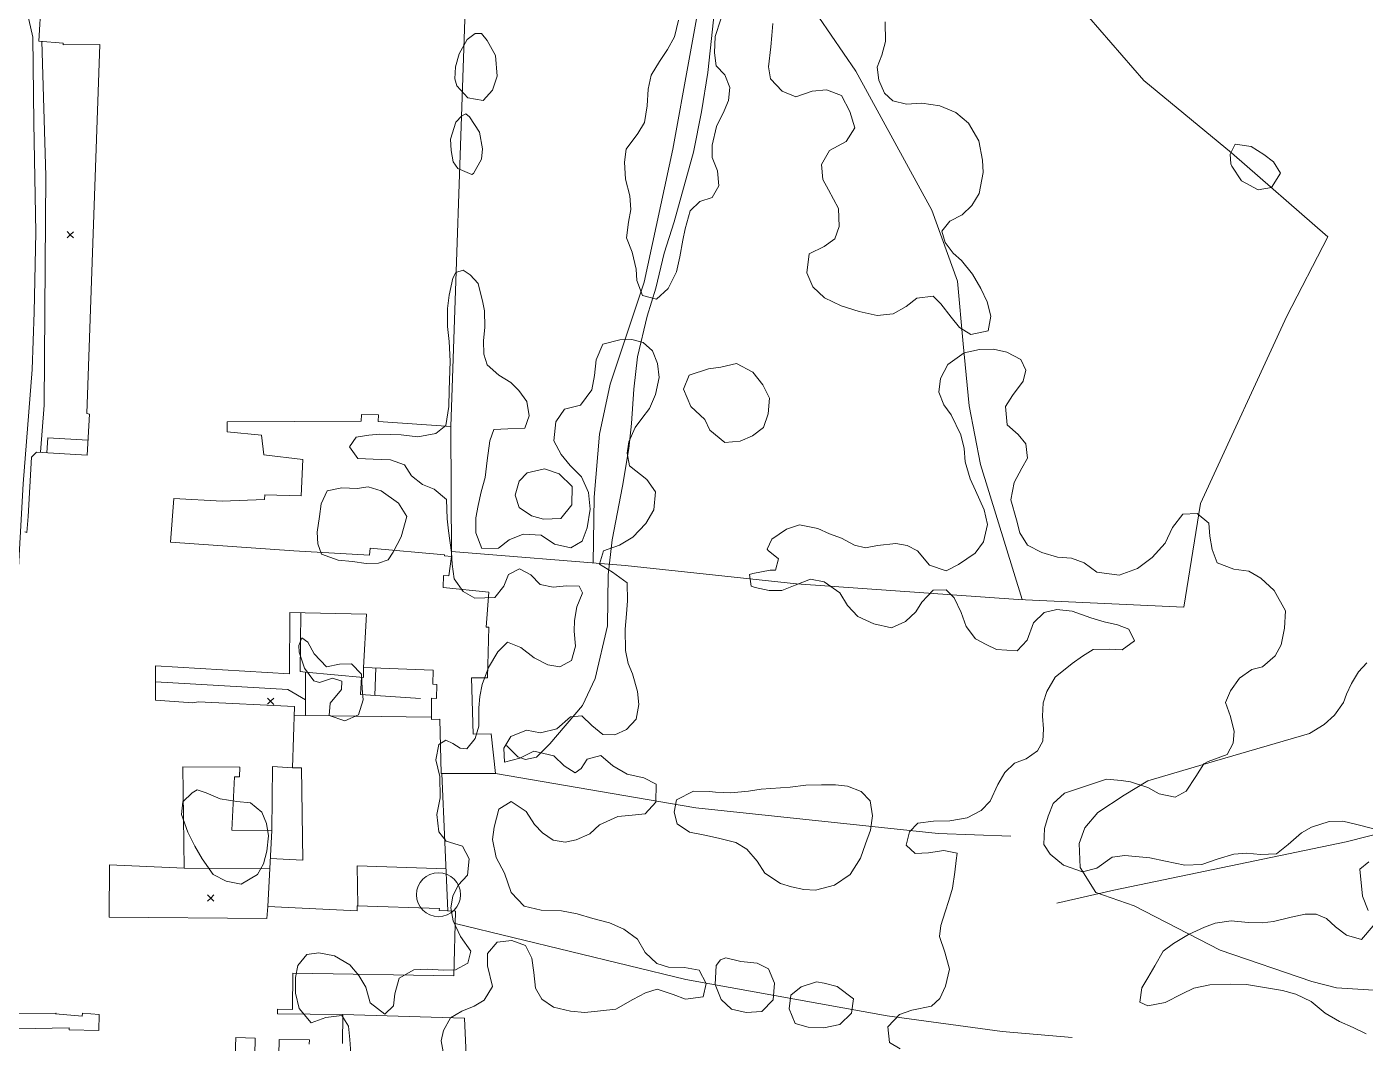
# Model space of a CAD drawing. Header units: metres. Extents: x 4652992 to 4879070, y 2074171 to 2309877.
# Drawn here: x 4654230.8 to 4654352.4, y 2309060.4 to 2309152.8 of the extents above; entities that cross this region are included whole.
import ezdxf

# ---------------------------------------------------------------- set-up
doc = ezdxf.new("R2010")
doc.units = ezdxf.units.M
doc.header["$MEASUREMENT"] = 0
doc.linetypes.add('DGN Style 3', pattern=[92.779933, 66.271381, -26.508552])
for name, color, linetype, lineweight in [('Level 14', 6, 'Continuous', 0), ('Level 18', 5, 'Continuous', 0), ('Level 20', 30, 'DGN Style 3', 0), ('Level 30', 5, 'Continuous', 0), ('Level 35', 4, 'Continuous', 0), ('Level 37', 3, 'Continuous', 0), ('Level 40', 1, 'Continuous', 0), ('Level 62', 4, 'Continuous', 0), ('Level 63', 3, 'Continuous', 0)]:
    doc.layers.add(name, color=color, linetype=linetype, lineweight=lineweight)

# ---------------------------------------------------------------- blocks, each defined once
blk = doc.blocks.new('TANQUE_1')
at = {"layer": 'Level 14'}
blk.add_circle((-6e-06, 2.5e-05, 8e-06), 2, dxfattribs=at)
blk = doc.blocks.new('COTA_7')
at = {"layer": 'Level 63', "ltscale": 0.2}
for p, q in [((-1.408452, 1.419462, 0.000245), (5e-06, -6e-05, 0.000245)), ((1.419527, 1.408397, 0.000245), (5e-06, -6e-05, 0.000245)), ((5e-06, -6e-05, 0.000245), (-1.419517, -1.408517, 0.000245)), ((5e-06, -6e-05, 0.000245), (1.408462, -1.419582, 0.000245))]:
    blk.add_line(p, q, dxfattribs=at)
blk = doc.blocks.new('COTA_9')
at = {"layer": 'Level 63', "ltscale": 0.2}
for p, q in [((-0.00013, 0.00011, 0.000195), (-1.419652, -1.408347, 0.000195)), ((-1.408587, 1.419632, 0.000195), (-0.00013, 0.00011, 0.000195)), ((1.419392, 1.408567, 0.000195), (-0.00013, 0.00011, 0.000195)), ((-0.00013, 0.00011, 0.000195), (1.408327, -1.419412, 0.000195))]:
    blk.add_line(p, q, dxfattribs=at)
blk = doc.blocks.new('COTA_8')
at = {"layer": 'Level 63', "ltscale": 0.2}
for p, q in [((-4.5e-05, 0.000125, -0.000135), (-1.419567, -1.408332, -0.000135)), ((-1.408502, 1.419647, -0.000135), (-4.5e-05, 0.000125, -0.000135)), ((1.419477, 1.408582, -0.000135), (-4.5e-05, 0.000125, -0.000135)), ((-4.5e-05, 0.000125, -0.000135), (1.408412, -1.419397, -0.000135))]:
    blk.add_line(p, q, dxfattribs=at)

msp = doc.modelspace()

# ---------------------------------------------------------------- linework, layer by layer
at = {"layer": 'Level 18', "color": 30}
msp.add_polyline3d([(4654226.168449, 2308994.774468, 1317.95487), (4654226.507118, 2309010.421618, 1316.60487), (4654227.428358, 2309044.720447, 1314.59237), (4654228.071314, 2309064.153658, 1314.11737), (4654228.693884, 2309079.084184, 1313.71112), (4654229.643919, 2309097.169653, 1313.34862), (4654230.446915, 2309111.276022, 1313.16737), (4654231.256583, 2309121.668757, 1312.84862), (4654231.432309, 2309126.884398, 1312.72987), (4654231.57145, 2309134.103858, 1312.66737), (4654231.39028, 2309144.067126, 1312.49237), (4654231.304068, 2309151.847735, 1312.31112), (4654230.786243, 2309154.120024, 1312.294298)], dxfattribs=at)
at = {"layer": 'Level 20', "linetype": 'Continuous'}
for points in [[(4654274.367564, 2309087.484934, 1308.988983), (4654275.380814, 2309086.448665, 1308.938983), (4654276.082326, 2309086.215172, 1308.713983), (4654277.094158, 2309086.442981, 1308.401483), (4654278.302242, 2309087.62869, 1307.957733), (4654281.257059, 2309091.120801, 1306.795233), (4654282.423781, 2309093.579138, 1306.263983), (4654283.543058, 2309098.362693, 1305.207733), (4654283.605625, 2309102.989936, 1304.920233), (4654283.970204, 2309106.18267, 1304.570233), (4654284.897559, 2309111.044041, 1304.320233), (4654285.481498, 2309114.469353, 1304.357733), (4654285.732944, 2309116.763779, 1304.557733), (4654285.940133, 2309119.878398, 1304.632733), (4654286.278728, 2309122.825096, 1304.707733), (4654287.141465, 2309126.498212, 1304.920233), (4654287.924523, 2309129.04221, 1304.932733), (4654288.681717, 2309132.234728, 1304.770233), (4654289.615499, 2309135.081914, 1304.595233), (4654291.370974, 2309141.415318, 1304.445233), (4654292.088046, 2309145.063719, 1304.295233), (4654292.653591, 2309148.660704, 1304.170233), (4654293.384476, 2309155.437182, 1303.745233)], [(4654352.568038, 2309094.99503, 1293.34737), (4654351.790904, 2309094.193337, 1293.35987), (4654351.156058, 2309093.133257, 1293.34737), (4654350.708742, 2309092.146875, 1293.33487), (4654350.430732, 2309091.408999, 1293.33487), (4654349.629547, 2309090.24219, 1293.34737), (4654348.670923, 2309089.393986, 1293.48487), (4654347.346245, 2309088.567348, 1293.55987), (4654338.716508, 2309086.060872, 1293.50987), (4654332.645751, 2309084.287128, 1293.39737), (4654330.501454, 2309082.981224, 1293.50987), (4654328.100125, 2309081.417151, 1293.48487), (4654326.932993, 2309080.01554, 1293.69737), (4654326.41628, 2309078.588321, 1293.78487), (4654326.504262, 2309076.417348, 1293.78487), (4654327.930969, 2309074.129753, 1293.78487), (4654331.417951, 2309072.930352, 1294.23487), (4654339.220659, 2309068.881653, 1295.18487), (4654347.546719, 2309066.052663, 1295.22237), (4654349.800093, 2309065.457152, 1295.14737), (4654353.667433, 2309065.223487, 1295.07237)]]:
    msp.add_polyline3d(points, dxfattribs=at)
at = {"layer": 'Level 30', "color": 1}
for points in [[(4654230.585148, 2309106.900696, 1318.580818), (4654230.779438, 2309106.845443, 1315.712068), (4654230.892417, 2309108.308032, 1315.821443), (4654231.195347, 2309113.70372, 1315.783943), (4654231.653941, 2309114.157292, 1315.783943), (4654236.239667, 2309113.864761, 1317.896443), (4654236.463022, 2309117.613676, 1319.715193), (4654236.209671, 2309117.654189, 1319.715193), (4654237.401865, 2309151.190923, 1320.077693), (4654234.079089, 2309151.16626, 1315.577693), (4654234.072424, 2309151.326819, 1315.577693), (4654231.871761, 2309151.501343, 1315.283943), (4654232.062966, 2309155.058015, 1316.465193)], [(4654270.598477, 2309154.357664, 1319.777693), (4654269.312896, 2309116.478912, 1319.865193), (4654262.698142, 2309116.922246, 1322.215193), (4654262.722006, 2309117.533391, 1322.215193), (4654261.176755, 2309117.563214, 1322.265193), (4654261.139775, 2309116.95488, 1322.265193), (4654248.980922, 2309116.906065, 1317.977693), (4654248.973264, 2309115.985829, 1317.796443), (4654252.082683, 2309115.691136, 1317.296443), (4654252.314419, 2309113.907809, 1315.377693), (4654255.847383, 2309113.467334, 1315.077693), (4654255.693604, 2309110.170519, 1315.008943), (4654252.40359, 2309110.269995, 1315.296443), (4654252.364516, 2309109.838068, 1315.296443), (4654248.512162, 2309109.700283, 1315.215193), (4654244.13142, 2309109.923375, 1314.871443), (4654243.837067, 2309105.98247, 1318.833943), (4654255.032181, 2309105.179992, 1317.815193), (4654255.032181, 2309105.179992, 1314.277693), (4654261.899899, 2309104.781807, 1315.240193), (4654261.982005, 2309105.410906, 1315.240193), (4654268.725931, 2309104.826035, 1315.140193), (4654268.720382, 2309104.737504, 1315.140193), (4654269.368219, 2309104.660856, 1315.140193), (4654269.130145, 2309102.910559, 1315.140193), (4654268.649943, 2309102.9306, 1315.140193), (4654268.609862, 2309101.863329, 1313.271443), (4654272.762961, 2309101.437199, 1312.805818), (4654272.527647, 2309098.241862, 1315.162068), (4654272.761061, 2309098.233261, 1315.158943), (4654272.627475, 2309093.646998, 1315.058943), (4654271.193914, 2309093.643488, 1312.793318), (4654271.347638, 2309088.523994, 1312.505818), (4654272.978819, 2309088.561762, 1312.399568), (4654273.366881, 2309084.954006, 1312.399568), (4654268.426669, 2309084.933922, 1314.749568), (4654268.294141, 2309089.884799, 1314.449568), (4654267.539762, 2309089.853227, 1313.524568), (4654267.560637, 2309091.779155, 1313.318318), (4654268.011379, 2309091.751621, 1313.318318), (4654268.016892, 2309093.042992, 1313.162068), (4654267.657853, 2309093.050737, 1313.168318), (4654267.684689, 2309094.344622, 1314.583943), (4654267.671433, 2309094.34746, 1314.583943), (4654261.368422, 2309094.590632, 1314.658943), (4654261.647816, 2309099.412607, 1313.302693), (4654254.672545, 2309099.564615, 1316.596443), (4654254.64612, 2309093.997005, 1316.727693), (4654242.467489, 2309094.723748, 1318.658943), (4654242.449643, 2309091.602113, 1316.358943), (4654245.8547, 2309091.370922, 1316.327693), (4654246.348836, 2309091.472565, 1316.321443), (4654255.080963, 2309091.041205, 1316.502693), (4654254.916183, 2309085.475559, 1316.777693), (4654253.105548, 2309085.572812, 1316.690193), (4654253.027022, 2309079.767427, 1316.590193), (4654249.384274, 2309079.80058, 1316.215193), (4654249.653307, 2309084.638603, 1316.221443), (4654250.095773, 2309084.640237, 1316.293318), (4654250.129303, 2309085.520601, 1316.852693), (4654244.9431, 2309085.557269, 1316.296443), (4654245.059168, 2309076.354915, 1316.383943), (4654238.269203, 2309076.638489, 1319.071443), (4654238.251733, 2309071.881478, 1316.358943), (4654252.58165, 2309071.779722, 1316.424568), (4654252.656833, 2309072.849513, 1316.362068), (4654260.78648, 2309072.457589, 1316.255818), (4654260.78895, 2309072.910692, 1316.255818), (4654268.261964, 2309072.67298, 1316.199568), (4654268.253871, 2309072.509754, 1316.193318), (4654269.716923, 2309072.444217, 1316.193318), (4654269.589617, 2309066.560495, 1316.955818), (4654254.938869, 2309066.807798, 1316.662068), (4654254.919236, 2309063.499113, 1316.599568), (4654253.558832, 2309063.528945, 1316.599568), (4654253.548918, 2309063.104928, 1316.599568), (4654259.483787, 2309063.031294, 1316.730818), (4654259.459826, 2309060.39711, 1316.849568)], [(4654228.438781, 2309061.717055, 1317.105818), (4654234.622274, 2309061.826269, 1318.115193), (4654234.626035, 2309061.654207, 1318.115193), (4654237.311522, 2309061.593815, 1316.708943), (4654237.336605, 2309063.033569, 1318.874568), (4654235.837876, 2309063.162381, 1320.837068), (4654235.795479, 2309062.905267, 1320.837068), (4654233.374613, 2309063.095264, 1320.821443), (4654233.417903, 2309063.16791, 1320.162068), (4654228.509088, 2309063.131088, 1318.665193)], [(4654251.498814, 2309059.350826, 1316.505818), (4654251.533251, 2309060.896804, 1316.580818), (4654249.765653, 2309060.958756, 1317.293318), (4654249.695044, 2309059.310545, 1317.293318)], [(4654256.437871, 2309060.342491, 1316.712068), (4654256.458103, 2309060.750556, 1316.699568), (4654253.715488, 2309060.773646, 1316.480818), (4654253.680526, 2309059.351498, 1316.480818)]]:
    msp.add_polyline3d(points, dxfattribs=at)
at = {"layer": 'Level 35'}
for p, q in [((4654269.368219, 2309104.660856, 1313.756211), (4654269.312896, 2309116.478912, 1313.756211)), ((4654262.38576, 2309092.030987, 1313.649962), (4654262.48785, 2309094.547444, 1313.587462)), ((4654269.044295, 2309072.474348, 1315.862461), (4654268.500262, 2309084.934222, 1314.474961)), ((4654253.027022, 2309079.767427, 1316.590193), (4654252.656833, 2309072.849513, 1316.362068)), ((4654245.059168, 2309076.354915, 1316.383943), (4654252.840029, 2309076.273, 1316.474961))]:
    msp.add_line(p, q, dxfattribs=at)
at = {"layer": 'Level 35', "elevation": 1315.431211, "flags": 128}
msp.add_lwpolyline([(4654236.321973, 2309115.246233), (4654232.673714, 2309115.44659), (4654232.587803, 2309114.097719)], dxfattribs=at)
at = {"layer": 'Level 35', "extrusion": (-0.4493081630707589, 0.3691872854081365, 0.8135249983196285), "elevation": -1237637.512702, "flags": 128}
msp.add_lwpolyline([(-4738856.614513, 1733640.311744), (-4738856.358797, 1733639.806611), (-4738860.498354, 1733635.690314)], dxfattribs=at)
at = {"layer": 'Level 35', "extrusion": (-0.0034582449194051, -0.0058451935282584, 0.9999769368613932), "elevation": -28277.769101, "flags": 128}
msp.add_lwpolyline([(4654219.17436, 2308967.444792), (4654231.199539, 2308966.745628), (4654232.808067, 2308965.793938)], dxfattribs=at)
at = {"layer": 'Level 35', "extrusion": (0.1642651901762335, -0.0514161848097514, 0.9850752881054194), "elevation": 647102.527314, "flags": 128}
msp.add_lwpolyline([(3593967.211893, -3695770.640478), (3593965.675733, -3695771.0399), (3593966.966328, -3695776.413932)], dxfattribs=at)
at = {"layer": 'Level 35', "extrusion": (-0.007743271405273, -6.63186015547e-05, 0.9999700182254404), "elevation": -34876.735066, "flags": 128}
msp.add_lwpolyline([(4654131.490754, 2309070.601293), (4654131.459536, 2309074.246387), (4654139.53351, 2309073.9603)], dxfattribs=at)
at = {"layer": 'Level 35'}
for points in [[(4654267.541968, 2309090.056714, 1314.662461), (4654256.091142, 2309090.2244, 1315.137461), (4654256.096158, 2309094.155552, 1314.699961), (4654261.36189, 2309093.68125, 1314.187461), (4654261.368422, 2309094.590632, 1314.281211)], [(4654254.916183, 2309085.475559, 1315.774961), (4654255.74489, 2309085.4638, 1315.774961), (4654255.849995, 2309077.07817, 1315.568711), (4654252.890564, 2309077.217376, 1315.568711)]]:
    msp.add_polyline3d(points, dxfattribs=at)
at = {"layer": 'Level 37', "extrusion": (0.0599271605757985, 0.0423694436660433, 0.9973031463245028), "elevation": 378063.45126, "flags": 128}
msp.add_lwpolyline([(-801484.197357, -5119433.197816), (-801490.846814, -5119442.054327), (-801506.736875, -5119431.835276)], dxfattribs=at)
at = {"layer": 'Level 37'}
for points in [[(4654335.912701, 2309100.049685, 1296.231211), (4654337.426997, 2309109.496385, 1295.306211), (4654345.298772, 2309126.49293, 1294.693711), (4654349.006736, 2309133.716833, 1293.693711), (4654340.268211, 2309141.335476, 1292.993711), (4654332.301103, 2309147.935543, 1292.893711), (4654327.304454, 2309153.670968, 1293.068711), (4654324.192948, 2309162.130113, 1292.943711), (4654322.84539, 2309165.177547, 1293.431211), (4654322.951154, 2309167.970127, 1293.681211), (4654329.795621, 2309180.153946, 1294.752794)], [(4654271.584151, 2309165.48275, 1314.893711), (4654289.596704, 2309159.509038, 1307.793711), (4654292.445331, 2309158.065716, 1307.393711), (4654289.470731, 2309141.678314, 1306.943711), (4654286.88142, 2309129.589464, 1307.318711), (4654283.799466, 2309120.323843, 1307.368711), (4654282.802796, 2309115.768306, 1307.393711), (4654282.32829, 2309110.046972, 1307.668711), (4654282.241, 2309104.077904, 1307.388541)], [(4654321.22171, 2309100.748205, 1297.012043), (4654317.44764, 2309113.031378, 1296.087043), (4654316.426093, 2309118.368711, 1296.087043), (4654315.864207, 2309124.001212, 1295.937043), (4654315.367987, 2309129.67588, 1295.937043), (4654313.016989, 2309136.141918, 1296.762043), (4654306.10389, 2309148.760607, 1301.512043), (4654301.636524, 2309155.342909, 1304.087043), (4654292.445331, 2309158.065716, 1307.393711)], [(4654269.366133, 2309105.106457, 1313.756211), (4654285.137044, 2309103.846544, 1305.956211), (4654300.707687, 2309102.183607, 1300.606211), (4654320.861076, 2309100.765353, 1297.031211), (4654335.912701, 2309100.049685, 1296.231211)], [(4654524.471489, 2309091.369046, 1347.735932), (4654522.230142, 2309092.219889, 1347.060932), (4654518.396513, 2309093.518012, 1346.435932), (4654514.878857, 2309094.113953, 1345.835932), (4654509.300279, 2309094.729028, 1344.560932), (4654505.075913, 2309095.476559, 1343.710932), (4654487.176359, 2309097.095621, 1338.085932), (4654474.198259, 2309095.227136, 1334.685932), (4654458.121892, 2309095.556381, 1330.910932), (4654442.288298, 2309093.243062, 1325.785932), (4654430.576545, 2309090.891475, 1322.035932), (4654416.824466, 2309086.334186, 1318.335932), (4654406.723685, 2309083.848512, 1315.135932), (4654403.242181, 2309083.908027, 1314.210932), (4654399.392659, 2309085.368161, 1313.160932), (4654388.028549, 2309090.554869, 1308.410932), (4654384.329234, 2309090.819706, 1306.985932), (4654376.211809, 2309086.586922, 1300.835932), (4654367.165496, 2309082.923455, 1297.635932), (4654350.691902, 2309078.738466, 1296.910932), (4654329.561453, 2309074.336436, 1296.485932), (4654324.371153, 2309073.176477, 1296.435932)], [(4654273.366881, 2309084.954006, 1312.399568), (4654291.563736, 2309081.832769, 1305.124568), (4654313.597662, 2309079.494781, 1300.174568), (4654320.206282, 2309079.241946, 1298.249568)], [(4654269.692673, 2309071.323449, 1314.485932), (4654290.654092, 2309066.226266, 1307.510932), (4654308.961739, 2309062.917221, 1302.610932), (4654319.418288, 2309061.508936, 1297.710932), (4654325.764846, 2309060.956157, 1296.326877)]]:
    msp.add_polyline3d(points, dxfattribs=at)
at = {"layer": 'Level 40', "color": 3}
for points in [[(4654293.836597, 2309153.484557, 1308.052043), (4654293.329369, 2309151.921871, 1308.877043), (4654293.25575, 2309150.4331, 1308.877043), (4654293.417, 2309149.256033, 1309.089543), (4654294.214344, 2309148.443685, 1309.427043), (4654294.658871, 2309147.289277, 1309.864543), (4654294.542638, 2309146.116165, 1310.089543), (4654294.142103, 2309145.171382, 1310.364543), (4654293.439545, 2309143.734298, 1310.577043), (4654293.068673, 2309142.030832, 1310.277043), (4654293.049593, 2309140.920413, 1310.114543), (4654293.541504, 2309139.727951, 1309.927043), (4654293.66219, 2309138.364566, 1309.789543), (4654293.067349, 2309137.294397, 1309.652043), (4654291.929468, 2309136.926152, 1309.477043), (4654291.050325, 2309136.08431, 1309.289543), (4654290.611275, 2309134.451234, 1309.177043), (4654290.385275, 2309133.413184, 1309.102043), (4654290.113941, 2309131.911213, 1308.752043), (4654289.812608, 2309130.527147, 1308.752043), (4654289.066076, 2309129.015932, 1308.789543), (4654287.992628, 2309128.048705, 1308.952043), (4654286.72793, 2309128.37645, 1309.102043), (4654286.217609, 2309129.74005, 1309.227043), (4654286.139537, 2309130.787775, 1309.377043), (4654285.776138, 2309132.314817, 1309.527043), (4654285.280817, 2309133.619465, 1309.714543), (4654285.454998, 2309135.058743, 1309.989543), (4654285.677588, 2309136.208978, 1310.102043), (4654285.586902, 2309137.454458, 1310.139543), (4654285.164529, 2309138.966321, 1310.139543), (4654285.078612, 2309140.489405, 1310.027043), (4654285.227229, 2309141.683414, 1309.827043), (4654286.287038, 2309143.099384, 1309.514543), (4654286.896878, 2309144.110602, 1309.389543), (4654287.141623, 2309145.618292, 1309.202043), (4654287.247627, 2309147.12796, 1309.027043), (4654287.52578, 2309148.40556, 1308.864543), (4654288.267542, 2309149.63917, 1308.702043), (4654289.006919, 2309150.733978, 1308.677043), (4654289.645734, 2309151.878278, 1308.677043), (4654290.008426, 2309153.416326, 1308.677043)], [(4654308.788288, 2309153.250003, 1304.264543), (4654308.816256, 2309151.460752, 1304.052043), (4654308.464129, 2309150.226926, 1304.064543), (4654308.061209, 2309149.14334, 1303.489543), (4654308.216664, 2309147.939655, 1302.914543), (4654308.71437, 2309146.773809, 1302.577043), (4654309.481715, 2309146.079366, 1301.777043), (4654310.725617, 2309145.783957, 1301.202043), (4654312.109622, 2309145.876359, 1300.752043), (4654313.75475, 2309145.633967, 1300.427043), (4654315.206597, 2309145.015202, 1300.202043), (4654316.358806, 2309144.042938, 1299.989543), (4654317.292171, 2309142.449031, 1299.764543), (4654317.630006, 2309140.676721, 1299.514543), (4654317.696489, 2309139.575762, 1299.377043), (4654317.332436, 2309137.647925, 1299.377043), (4654316.652033, 2309136.568296, 1299.389543), (4654315.767095, 2309135.699837, 1299.389543), (4654314.668418, 2309135.128119, 1299.314543), (4654313.943016, 2309134.225347, 1298.752043), (4654314.245392, 2309133.185103, 1298.227043), (4654314.954788, 2309132.224493, 1298.014543), (4654315.727928, 2309131.556666, 1297.739543), (4654316.710037, 2309130.314495, 1297.477043), (4654317.488636, 2309129.032507, 1297.439543), (4654318.05452, 2309127.796271, 1297.452043), (4654318.384511, 2309126.49932, 1297.502043), (4654318.153741, 2309125.183665, 1297.614543), (4654316.578841, 2309124.853691, 1297.777043), (4654315.543218, 2309125.466522, 1297.989543), (4654314.774848, 2309126.411953, 1298.214543), (4654313.840123, 2309127.61607, 1298.539543), (4654313.131752, 2309128.325692, 1298.927043), (4654311.671389, 2309128.13826, 1299.814543), (4654310.697479, 2309127.372528, 1300.752043), (4654309.495854, 2309126.7115, 1300.989543), (4654308.047081, 2309126.577302, 1301.652043), (4654306.425133, 2309126.92616, 1302.352043), (4654304.784776, 2309127.446157, 1302.764543), (4654303.270545, 2309128.16193, 1303.127043), (4654302.209693, 2309129.17027, 1303.327043), (4654301.649604, 2309130.433123, 1303.364543), (4654301.86094, 2309132.170903, 1303.377043), (4654303.227895, 2309132.824234, 1303.302043), (4654304.216805, 2309133.531014, 1303.389543), (4654304.598931, 2309134.646935, 1303.452043), (4654304.541989, 2309136.303103, 1303.352043), (4654303.626009, 2309137.97686, 1303.114543), (4654303.108533, 2309138.924053, 1303.039543), (4654302.987847, 2309140.287438, 1302.989543), (4654303.708814, 2309141.553384, 1302.502043), (4654305.24928, 2309142.364436, 1302.027043), (4654306.023427, 2309143.618944, 1302.164543), (4654305.568669, 2309145.109909, 1302.614543), (4654304.79825, 2309146.557316, 1302.852043), (4654303.435376, 2309147.073356, 1303.289543), (4654302.157728, 2309146.958077, 1303.927043), (4654300.654417, 2309146.445527, 1305.114543), (4654299.430283, 2309146.959589, 1305.864543), (4654298.366022, 2309148.080114, 1306.039543), (4654298.181592, 2309149.150716, 1306.089543), (4654298.383723, 2309150.974065, 1305.977043), (4654298.470982, 2309152.014093, 1305.902043), (4654298.56983, 2309153.107354, 1305.689543)], [(4654272.609429, 2309151.570163, 1316.377043), (4654273.359904, 2309150.192936, 1316.414543), (4654273.527949, 2309148.304913, 1316.414543), (4654273.086108, 2309147.04528, 1316.414543), (4654272.241, 2309146.093295, 1316.402043), (4654270.854491, 2309146.335475, 1316.402043), (4654269.849573, 2309147.435594, 1316.414543), (4654269.653645, 2309148.058097, 1316.364543), (4654269.731954, 2309149.174591, 1316.352043), (4654270.071354, 2309150.345637, 1316.277043), (4654270.800726, 2309151.654148, 1316.189543), (4654271.50048, 2309152.195056, 1316.102043), (4654272.078866, 2309152.181534, 1316.077043), (4654272.609429, 2309151.570163, 1316.377043)], [(4654271.00433, 2309144.617206, 1316.214543), (4654271.919233, 2309143.232344, 1316.214543), (4654272.168191, 2309141.713942, 1316.214543), (4654272.098117, 2309140.761528, 1316.227043), (4654271.374524, 2309139.479418, 1316.264543), (4654271.21342, 2309139.375775, 1316.264543), (4654269.949147, 2309139.923426, 1316.264543), (4654269.503688, 2309140.544181, 1316.264543), (4654269.33579, 2309141.547649, 1316.214543), (4654269.258775, 2309142.586902, 1316.202043), (4654269.76419, 2309144.13695, 1316.127043), (4654270.305296, 2309144.711895, 1316.089543), (4654270.674608, 2309144.881435, 1316.089543), (4654271.00433, 2309144.617206, 1316.214543)], [(4654342.053398, 2309141.916671, 1293.520793), (4654343.202534, 2309141.186259, 1293.658293), (4654344.085653, 2309140.541394, 1293.945793), (4654344.709377, 2309139.496847, 1294.195793), (4654343.907147, 2309138.189127, 1294.208293), (4654342.668454, 2309137.999604, 1294.195793), (4654341.165683, 2309138.805906, 1293.970793), (4654340.290819, 2309140.132021, 1293.833293), (4654340.196883, 2309140.351394, 1293.808293), (4654340.132394, 2309141.21901, 1293.733293), (4654340.59362, 2309142.144562, 1293.720793), (4654342.053398, 2309141.916671, 1293.520793)], [(4654260.241565, 2309059.083537, 1318.377043), (4654260.111952, 2309060.778538, 1318.639543), (4654259.989765, 2309061.999562, 1318.689543), (4654259.392284, 2309062.96111, 1318.689543), (4654257.95566, 2309062.768521, 1318.702043), (4654256.62054, 2309062.276325, 1318.702043), (4654255.516221, 2309063.596476, 1318.389543), (4654255.17765, 2309064.974979, 1318.177043), (4654255.187833, 2309066.417749, 1318.027043), (4654255.400225, 2309067.511563, 1318.014543), (4654256.204388, 2309068.506464, 1318.014543), (4654257.292258, 2309068.634785, 1317.989543), (4654258.742138, 2309068.379935, 1317.902043), (4654260.122858, 2309067.556356, 1317.789543), (4654260.939238, 2309066.575728, 1317.714543), (4654261.572497, 2309065.523157, 1317.639543), (4654261.958505, 2309064.106711, 1317.627043), (4654263.292585, 2309063.070817, 1317.627043), (4654264.103377, 2309063.841999, 1317.552043), (4654264.203404, 2309064.932083, 1317.452043), (4654264.598119, 2309066.348099, 1317.377043), (4654265.93827, 2309067.117093, 1317.314543), (4654267.147649, 2309067.163823, 1317.164543), (4654268.632508, 2309067.06821, 1316.852043), (4654269.729521, 2309067.11121, 1316.602043), (4654270.863232, 2309067.702104, 1316.314543), (4654271.134721, 2309068.811053, 1316.214543), (4654270.196033, 2309070.123529, 1316.402043), (4654269.505394, 2309071.549623, 1316.402043), (4654269.291647, 2309072.734675, 1316.202043), (4654269.471575, 2309073.807652, 1315.952043), (4654269.971107, 2309074.812201, 1315.702043), (4654270.811048, 2309075.716079, 1315.502043), (4654270.96606, 2309077.183416, 1315.439543), (4654270.356121, 2309078.342144, 1315.477043), (4654268.867149, 2309078.799876, 1315.752043), (4654268.213885, 2309079.63443, 1315.652043), (4654268.034318, 2309081.228976, 1315.414543), (4654268.339988, 2309082.747419, 1315.114543), (4654268.289477, 2309084.675572, 1314.864543), (4654267.953422, 2309086.192473, 1314.789543), (4654268.203309, 2309087.583922, 1314.677043), (4654268.846751, 2309087.974121, 1314.614543), (4654269.477614, 2309087.672326, 1314.589543), (4654270.138425, 2309087.252969, 1314.564543), (4654270.76849, 2309087.201432, 1314.402043), (4654271.52853, 2309088.122418, 1314.077043), (4654271.859116, 2309089.246501, 1313.964543), (4654271.862671, 2309090.912991, 1313.664543), (4654271.951039, 2309091.949996, 1313.364543), (4654272.16343, 2309093.04381, 1313.264543), (4654272.720463, 2309094.564011, 1313.052043), (4654273.564637, 2309095.994945, 1312.752043), (4654274.457846, 2309096.887419, 1312.427043), (4654275.662991, 2309096.407093, 1312.002043), (4654276.875563, 2309095.45279, 1311.302043), (4654278.13146, 2309094.82266, 1310.827043), (4654279.208468, 2309094.647644, 1310.464543), (4654280.28308, 2309095.223403, 1310.039543), (4654280.648646, 2309096.506722, 1309.639543), (4654280.502341, 2309097.871847, 1309.402043), (4654280.552415, 2309098.861476, 1309.264543), (4654280.767322, 2309100.093689, 1309.077043), (4654281.248567, 2309101.268878, 1308.964543), (4654281.271886, 2309101.375036, 1309.064543), (4654280.983149, 2309101.964818, 1309.314543), (4654279.817894, 2309101.992003, 1309.789543), (4654278.591026, 2309101.865655, 1310.214543), (4654277.419143, 2309102.116559, 1310.539543), (4654276.579443, 2309102.99103, 1310.964543), (4654275.557419, 2309103.543299, 1311.489543), (4654274.553564, 2309103.035753, 1312.302043), (4654274.122272, 2309101.961018, 1313.014543), (4654273.312279, 2309100.939578, 1313.614543), (4654271.48781, 2309100.885603, 1313.902043), (4654270.418349, 2309101.475816, 1313.939543), (4654269.610314, 2309102.621382, 1313.814543), (4654269.431546, 2309103.96567, 1313.564543), (4654269.360111, 2309105.03689, 1313.389543), (4654269.09653, 2309107.010661, 1313.277043), (4654268.971828, 2309108.093286, 1313.277043), (4654268.912972, 2309109.8565, 1313.464543), (4654267.780301, 2309110.793697, 1313.739543), (4654266.729128, 2309111.213269, 1313.902043), (4654265.73294, 2309112.010095, 1314.027043), (4654265.082191, 2309112.983047, 1314.239543), (4654263.817949, 2309113.448239, 1314.502043), (4654262.241529, 2309113.507881, 1314.614543), (4654260.83657, 2309113.586387, 1314.752043), (4654260.090947, 2309114.635228, 1314.952043), (4654260.700329, 2309115.505108, 1315.089543), (4654261.858955, 2309115.701642, 1315.202043), (4654262.855264, 2309115.793991, 1315.252043), (4654264.789582, 2309115.713297, 1315.314543), (4654266.316049, 2309115.5532, 1315.589543), (4654267.941624, 2309115.844271, 1316.327043), (4654268.85312, 2309116.566104, 1317.002043), (4654269.119698, 2309118.28743, 1317.464543), (4654269.141541, 2309119.783279, 1317.752043), (4654269.248438, 2309122.427993, 1317.752043), (4654269.162947, 2309124.196909, 1317.627043), (4654268.990009, 2309125.567737, 1317.314543), (4654268.987734, 2309127.207687, 1317.002043), (4654269.143544, 2309128.424765, 1316.827043), (4654269.481678, 2309129.964045, 1316.577043), (4654269.763908, 2309130.487156, 1316.439543), (4654270.419808, 2309130.680176, 1316.327043), (4654271.071993, 2309130.256831, 1316.064543)], [(4654271.071993, 2309130.256831, 1316.064543), (4654271.785188, 2309129.468071, 1316.027043), (4654272.211, 2309127.745877, 1316.002043), (4654272.351589, 2309126.99704, 1315.977043), (4654272.383236, 2309125.497618, 1315.877043), (4654272.281809, 2309124.275517, 1315.839543), (4654272.291927, 2309123.057127, 1315.564543), (4654272.603591, 2309122.078098, 1314.852043), (4654273.669627, 2309121.130715, 1313.939543), (4654274.746355, 2309120.485093, 1312.877043), (4654275.471109, 2309119.749136, 1312.727043), (4654276.196732, 2309118.76422, 1312.527043), (4654276.433263, 2309117.441972, 1312.527043), (4654276.026098, 2309116.340748, 1312.752043), (4654274.485132, 2309116.256727, 1313.039543), (4654273.225918, 2309116.195184, 1313.077043), (4654272.836092, 2309115.173163, 1313.089543), (4654272.613297, 2309113.396633, 1313.152043), (4654272.410296, 2309111.836987, 1313.139543), (4654272.07422, 2309110.554663, 1312.802043), (4654271.802586, 2309109.313796, 1312.627043), (4654271.580511, 2309108.172863, 1312.514543), (4654271.561732, 2309106.822466, 1312.402043), (4654272.136221, 2309105.400071, 1312.277043), (4654273.633407, 2309105.41056, 1311.952043), (4654274.602486, 2309106.1701, 1311.652043), (4654275.880627, 2309106.697486, 1311.239543), (4654277.519123, 2309106.594734, 1310.827043), (4654278.725601, 2309105.783068, 1310.602043), (4654280.206316, 2309105.465395, 1310.239543), (4654281.252264, 2309106.070237, 1310.027043), (4654281.708988, 2309107.271394, 1309.977043), (4654281.967327, 2309108.957375, 1309.939543), (4654281.829915, 2309110.479488, 1310.027043), (4654281.170322, 2309111.892499, 1310.089543), (4654280.153845, 2309112.939815, 1310.114543), (4654279.322458, 2309113.947422, 1310.127043), (4654278.675292, 2309115.164278, 1310.127043), (4654278.860087, 2309116.893678, 1309.902043), (4654279.639886, 2309118.053164, 1309.614543), (4654281.10066, 2309118.403161, 1309.289543), (4654282.129122, 2309119.813354, 1309.064543), (4654282.359433, 2309121.118369, 1308.977043), (4654282.507095, 2309122.55168, 1308.677043), (4654283.121599, 2309123.96776, 1308.664543), (4654284.673256, 2309124.353541, 1308.439543), (4654285.762263, 2309124.396318, 1308.252043), (4654286.781917, 2309124.122279, 1308.052043), (4654287.638878, 2309123.357957, 1307.889543), (4654288.080293, 2309122.212885, 1307.789543), (4654288.243279, 2309120.934057, 1307.664543), (4654287.902292, 2309119.376373, 1307.602043), (4654287.348906, 2309118.11303, 1307.502043), (4654286.653343, 2309117.211885, 1307.402043), (4654286.060221, 2309116.399328, 1307.389543), (4654285.468835, 2309115.088854, 1307.502043), (4654285.32854, 2309114.068582, 1307.689543), (4654285.546865, 2309112.916089, 1307.927043), (4654287.127713, 2309111.664768, 1308.252043), (4654287.903762, 2309110.530827, 1308.502043), (4654287.742085, 2309108.907032, 1308.739543), (4654287.024272, 2309107.651324, 1308.789543), (4654285.839617, 2309106.412848, 1308.814543), (4654284.632565, 2309105.704362, 1308.827043), (4654283.189997, 2309105.184611, 1308.677043), (4654282.812598, 2309103.966436, 1308.477043), (4654283.983532, 2309103.24532, 1308.277043), (4654285.319761, 2309102.267611, 1308.064543), (4654285.375394, 2309100.624836, 1308.039543), (4654285.259084, 2309099.461211, 1308.039543), (4654285.149422, 2309098.075029, 1308.039543), (4654285.167922, 2309096.136166, 1308.089543), (4654285.43335, 2309094.945925, 1308.239543), (4654285.809455, 2309094.008354, 1308.339543), (4654286.284826, 2309092.386093, 1308.489543), (4654286.385827, 2309091.203488, 1308.627043), (4654286.155516, 2309089.898473, 1308.827043), (4654285.257525, 2309088.957833, 1309.152043), (4654284.208254, 2309088.46427, 1309.302043), (4654283.12873, 2309088.500887, 1309.189543), (4654282.132542, 2309089.297712, 1309.377043), (4654281.212941, 2309090.18929, 1309.539543), (4654280.189999, 2309090.102643, 1309.827043), (4654278.945521, 2309089.007502, 1310.364543), (4654277.468088, 2309088.629138, 1310.802043), (4654276.18384, 2309088.876313, 1311.077043), (4654274.751329, 2309088.321605, 1311.377043), (4654274.127772, 2309087.260248, 1311.727043), (4654274.179202, 2309085.971012, 1311.527043), (4654275.570903, 2309086.339944, 1311.152043), (4654276.855272, 2309086.981944, 1310.552043), (4654278.654704, 2309086.541104, 1309.902043), (4654279.600939, 2309085.643824, 1309.752043), (4654280.605473, 2309085.011937, 1309.777043), (4654281.163184, 2309085.392704, 1309.614543), (4654281.686834, 2309086.253151, 1309.314543), (4654282.927878, 2309086.570977, 1309.077043), (4654284.033915, 2309085.639483, 1309.039543), (4654285.31976, 2309084.891791, 1309.002043), (4654286.837881, 2309084.566756, 1308.652043), (4654287.966439, 2309083.991678, 1308.352043), (4654287.93625, 2309082.330891, 1308.539543), (4654286.954795, 2309081.290586, 1309.002043), (4654285.497368, 2309081.130239, 1309.602043), (4654284.474426, 2309081.043592, 1309.727043), (4654282.829644, 2309080.284245, 1310.164543), (4654281.927292, 2309079.477091, 1310.552043), (4654280.687047, 2309078.909007, 1310.927043), (4654279.694052, 2309078.704798, 1311.314543), (4654278.59041, 2309078.885517, 1311.639543), (4654277.62417, 2309079.56478, 1311.889543), (4654276.920953, 2309080.298879, 1312.102043), (4654276.151211, 2309081.491821, 1312.439543), (4654274.787981, 2309082.395019, 1312.964543), (4654273.657585, 2309081.692265, 1313.402043), (4654273.242865, 2309080.058233, 1313.689543), (4654273.083741, 2309078.953014, 1313.702043), (4654273.42311, 2309077.324253, 1313.702043), (4654274.167016, 2309075.886755, 1313.702043), (4654274.787696, 2309074.14219, 1313.664543), (4654275.962773, 2309072.890251, 1313.664543), (4654277.528332, 2309072.527272, 1313.664543), (4654279.356115, 2309072.469387, 1313.589543), (4654280.773531, 2309072.193701, 1313.202043), (4654282.215066, 2309071.773913, 1312.727043), (4654283.715698, 2309071.36926, 1312.177043), (4654285.042352, 2309070.807343, 1311.527043), (4654286.260753, 2309069.879579, 1311.077043), (4654286.971397, 2309068.671502, 1310.777043), (4654288.039141, 2309067.692632, 1310.352043), (4654289.08117, 2309067.358379, 1309.952043), (4654290.551055, 2309067.321547, 1309.589543), (4654291.888571, 2309067.062968, 1309.327043), (4654292.519314, 2309065.871998, 1309.314543), (4654292.224505, 2309064.656892, 1309.502043), (4654290.643053, 2309064.439736, 1309.877043), (4654289.511979, 2309064.876416, 1310.102043), (4654288.055471, 2309065.354985, 1310.414543), (4654287.006693, 2309065.023781, 1310.752043), (4654285.84052, 2309064.412051, 1311.414543), (4654284.311417, 2309063.544574, 1312.602043), (4654282.907257, 2309063.372822, 1313.302043), (4654281.482293, 2309063.233312, 1313.689543), (4654280.19553, 2309063.342087, 1313.927043), (4654278.629971, 2309063.705067, 1314.277043), (4654277.589659, 2309064.427976, 1314.414543), (4654277.003838, 2309065.442603, 1314.427043), (4654276.842559, 2309066.866509, 1314.302043), (4654276.678765, 2309068.152016, 1314.127043), (4654276.09546, 2309069.305041, 1313.977043), (4654274.857851, 2309069.76453, 1313.889543), (4654273.512788, 2309069.607913, 1314.077043), (4654272.649528, 2309068.597877, 1314.202043), (4654272.623572, 2309067.464146, 1314.227043), (4654273.076104, 2309065.588857, 1314.652043), (4654272.331837, 2309064.358832, 1315.152043), (4654271.428686, 2309063.801937, 1315.414543), (4654270.297492, 2309063.349442, 1315.802043), (4654269.270316, 2309062.735739, 1316.314543), (4654268.62927, 2309061.594764, 1316.689543), (4654268.419394, 2309060.639348, 1317.002043), (4654268.620683, 2309059.651476, 1317.414543)], [(4654298.483668, 2309106.240868, 1302.345793), (4654299.806407, 2309107.136211, 1302.145793), (4654300.99614, 2309107.55487, 1301.895793), (4654302.662553, 2309107.197819, 1301.345793), (4654303.711472, 2309106.720484, 1301.145793), (4654304.804957, 2309106.317797, 1300.908293), (4654305.991557, 2309105.698699, 1300.483293), (4654306.980134, 2309105.458817, 1300.233293), (4654308.09582, 2309105.668817, 1299.983293), (4654309.73987, 2309105.849805, 1299.683293), (4654310.793994, 2309105.652011, 1299.608293), (4654311.729506, 2309105.170908, 1299.558293), (4654312.795584, 2309103.875993, 1299.595793), (4654314.313214, 2309103.354361, 1299.620793), (4654315.45769, 2309103.951111, 1299.520793), (4654316.950194, 2309104.978474, 1299.145793), (4654317.708502, 2309105.994753, 1298.745793), (4654318.083246, 2309107.570332, 1298.583293), (4654317.784137, 2309108.897373, 1298.458293), (4654316.99135, 2309110.666979, 1298.345793), (4654316.492997, 2309111.72799, 1298.233293), (4654316.047017, 2309113.28296, 1298.145793), (4654315.972119, 2309114.477765, 1298.120793), (4654315.655322, 2309115.724399, 1298.120793), (4654314.787799, 2309117.538085, 1298.158293), (4654314.113785, 2309118.440273, 1298.158293), (4654313.665893, 2309119.602734, 1298.108293), (4654313.796827, 2309120.837633, 1298.083293), (4654314.473811, 2309122.123928, 1298.083293), (4654315.972211, 2309123.178093, 1298.033293), (4654317.359276, 2309123.470274, 1297.958293), (4654318.633626, 2309123.50595, 1297.845793), (4654319.837224, 2309123.219997, 1297.745793), (4654321.098561, 2309122.55682, 1297.595793), (4654321.560848, 2309121.587735, 1297.508293), (4654321.315817, 2309120.601807, 1297.483293), (4654320.352367, 2309119.292695, 1297.483293), (4654319.713361, 2309118.306984, 1297.495793), (4654319.87617, 2309116.616228, 1297.545793), (4654320.869422, 2309115.757901, 1297.583293), (4654321.555228, 2309114.909317, 1297.595793), (4654321.719949, 2309113.61107, 1297.608293), (4654321.206141, 2309112.682731, 1297.608293), (4654320.502279, 2309111.402196, 1297.633293), (4654320.208168, 2309109.80934, 1297.695793), (4654320.708594, 2309107.990113, 1297.895793), (4654321.010306, 2309106.802842, 1297.958293), (4654321.72368, 2309105.695761, 1297.970793), (4654323.011895, 2309105.026825, 1298.033293), (4654324.439703, 2309104.608636, 1298.208293), (4654325.711451, 2309104.504541, 1298.308293), (4654326.858691, 2309104.090336, 1298.458293), (4654328.025, 2309103.25106, 1298.495793), (4654330.043426, 2309102.958914, 1298.420793), (4654331.728057, 2309103.580257, 1298.183293), (4654333.047502, 2309104.588568, 1297.733293), (4654334.231869, 2309105.878412, 1297.445793), (4654334.884578, 2309107.310236, 1297.133293), (4654335.824443, 2309108.512139, 1296.933293), (4654337.131567, 2309108.568859, 1296.920793), (4654338.205452, 2309107.693255, 1296.983293), (4654338.286246, 2309106.525253, 1297.083293), (4654338.495532, 2309105.301654, 1297.158293), (4654338.958509, 2309104.079829, 1297.208293), (4654340.464348, 2309103.504593, 1297.045793), (4654341.831814, 2309103.323858, 1296.970793), (4654342.931885, 2309102.695234, 1296.970793), (4654344.146745, 2309101.5649, 1296.945793), (4654345.181431, 2309099.743463, 1296.970793), (4654345.087256, 2309098.1639, 1297.120793), (4654344.778059, 2309096.630408, 1297.195793), (4654344.219686, 2309095.627422, 1297.233293), (4654343.073298, 2309094.638162, 1297.320793), (4654342.092, 2309094.399368, 1297.408293), (4654340.986885, 2309093.597725, 1297.595793), (4654340.172218, 2309092.453193, 1297.970793), (4654339.71546, 2309091.400369, 1298.420793), (4654340.166645, 2309090.12494, 1298.883293), (4654340.486735, 2309088.765337, 1299.258293), (4654340.423952, 2309087.712295, 1299.408293), (4654339.859682, 2309086.682506, 1299.458293), (4654338.142278, 2309086.040119, 1299.433293), (4654337.754889, 2309085.8144, 1299.433293), (4654337.026752, 2309084.679394, 1299.370793), (4654336.143936, 2309083.353005, 1299.308293), (4654335.151536, 2309082.807867, 1299.233293), (4654333.694248, 2309083.092045, 1299.158293), (4654332.668913, 2309083.676589, 1298.945793), (4654331.091631, 2309084.182936, 1298.633293), (4654330.219755, 2309084.313616, 1298.533293), (4654328.894252, 2309084.429229, 1298.433293), (4654325.065467, 2309083.144673, 1297.620793), (4654324.044278, 2309082.212786, 1297.483293), (4654323.596709, 2309081.073795, 1297.420793), (4654323.262547, 2309079.938571, 1297.420793), (4654323.197852, 2309078.49302, 1297.645793), (4654323.791232, 2309077.608108, 1297.645793), (4654324.981817, 2309076.623303, 1297.808293), (4654326.702677, 2309076.001996, 1298.095793), (4654328.015006, 2309076.338256, 1298.133293), (4654329.415084, 2309077.32929, 1298.158293), (4654330.57863, 2309077.50097, 1298.220793), (4654332.841557, 2309077.296764, 1298.270793), (4654334.266071, 2309076.991543, 1298.270793), (4654336.013118, 2309076.617216, 1298.445793), (4654337.573932, 2309076.675709, 1298.633293), (4654339.04094, 2309077.203353, 1298.745793), (4654340.457486, 2309077.629546, 1298.845793), (4654341.630221, 2309077.71506, 1298.858293), (4654342.896073, 2309077.584162, 1298.720793), (4654344.34348, 2309077.638889, 1298.470793), (4654345.406633, 2309078.505655, 1298.308293), (4654346.624464, 2309079.563804, 1298.158293), (4654347.524438, 2309080.072613, 1297.908293), (4654349.13173, 2309080.598265, 1297.758293), (4654350.373306, 2309080.612897, 1297.770793), (4654351.657537, 2309080.309668, 1297.845793), (4654353.204648, 2309079.922048, 1297.920793)], [(4654295.276871, 2309122.216998, 1304.352043), (4654296.760927, 2309121.42195, 1304.345793), (4654297.661622, 2309120.275001, 1304.333293), (4654298.26433, 2309119.05166, 1304.220793), (4654298.151871, 2309117.644975, 1304.170793), (4654297.734846, 2309116.387746, 1304.158293), (4654296.723071, 2309115.622728, 1304.245793), (4654295.609084, 2309115.160169, 1304.270793), (4654294.204914, 2309115.040366, 1304.283293), (4654292.845114, 2309116.145461, 1304.220793), (4654292.383252, 2309117.11417, 1304.208293), (4654291.121683, 2309118.282371, 1304.258293), (4654290.461289, 2309119.882791, 1304.258293), (4654290.964765, 2309121.149542, 1304.233293), (4654292.72254, 2309121.726582, 1304.283293), (4654293.852287, 2309121.87716, 1304.408293), (4654295.276871, 2309122.216998, 1304.352043)], [(4654277.830877, 2309112.626255, 1310.908293), (4654279.15062, 2309112.177091, 1310.808293), (4654280.319354, 2309111.039275, 1310.683293), (4654280.310354, 2309109.349607, 1310.670793), (4654279.291202, 2309108.12596, 1310.670793), (4654277.716688, 2309108.04736, 1310.670793), (4654276.645128, 2309108.360153, 1310.658293), (4654275.507132, 2309109.130878, 1310.633293), (4654275.137695, 2309110.236087, 1310.620793), (4654275.528529, 2309111.511168, 1310.645793), (4654276.251405, 2309112.271406, 1310.658293), (4654277.830877, 2309112.626255, 1310.908293)], [(4654261.796601, 2309111.011702, 1315.827043), (4654262.980783, 2309110.620429, 1315.814543), (4654264.560044, 2309109.511552, 1316.127043), (4654265.31711, 2309108.303596, 1316.727043), (4654264.803278, 2309106.459708, 1317.502043), (4654264.053549, 2309105.051641, 1318.214543), (4654263.596703, 2309104.351408, 1319.452043), (4654262.734248, 2309104.06831, 1320.202043), (4654261.595635, 2309104.037012, 1320.202043), (4654260.365441, 2309104.217977, 1319.939543), (4654259.065256, 2309104.331373, 1319.502043), (4654257.555541, 2309104.874941, 1318.939543), (4654257.212226, 2309105.829142, 1318.539543), (4654257.140733, 2309106.890237, 1318.152043), (4654257.36646, 2309108.300472, 1317.614543), (4654257.508303, 2309109.453471, 1317.314543), (4654258.068676, 2309110.626896, 1317.052043), (4654259.402398, 2309110.919124, 1316.864543), (4654260.793191, 2309110.84136, 1316.602043), (4654261.796601, 2309111.011702, 1315.827043)], [(4654310.157096, 2309059.912889, 1302.81947), (4654309.168728, 2309060.514176, 1303.03197), (4654309.035556, 2309061.936261, 1303.26947), (4654310.095489, 2309063.047814, 1303.49447), (4654311.189326, 2309063.427429, 1303.58197), (4654312.982085, 2309063.797155, 1303.86947), (4654313.754204, 2309064.49633, 1304.03197), (4654314.255, 2309065.615795, 1303.99447), (4654314.624256, 2309067.15357, 1303.84447), (4654314.214264, 2309068.718389, 1303.58197), (4654313.71529, 2309070.134973, 1303.35697), (4654313.853442, 2309071.136769, 1303.09447), (4654314.238072, 2309072.364659, 1302.83197), (4654314.581369, 2309073.406265, 1302.58197), (4654314.888829, 2309074.539144, 1302.33197), (4654315.121457, 2309075.966731, 1301.94447), (4654315.244642, 2309077.02747, 1301.61947), (4654315.338711, 2309077.704204, 1301.56947), (4654314.127892, 2309077.934902, 1301.53197), (4654312.709588, 2309077.736067, 1301.53197), (4654311.520048, 2309077.683491, 1301.40697), (4654310.674213, 2309078.421578, 1301.21947), (4654310.999387, 2309079.634292, 1301.01947), (4654311.762445, 2309080.419021, 1300.75697), (4654313.180749, 2309080.617855, 1300.53197), (4654314.670729, 2309080.634145, 1300.36947), (4654316.219756, 2309080.916555, 1300.09447), (4654317.518332, 2309081.586924, 1299.75697), (4654318.32588, 2309082.445771, 1299.25697), (4654319.022351, 2309083.941543, 1298.54447), (4654319.657026, 2309085.032417, 1298.25697), (4654320.544902, 2309085.87411, 1298.16947), (4654321.585188, 2309086.265162, 1298.16947), (4654322.621909, 2309087.019323, 1298.34447), (4654323.096337, 2309087.893562, 1298.60697), (4654323.171875, 2309088.992348, 1298.69447), (4654323.092663, 2309090.152054, 1298.61947), (4654323.138269, 2309091.368724, 1298.39447), (4654323.481565, 2309092.41033, 1298.21947), (4654324.217031, 2309093.702664, 1298.03197), (4654325.785296, 2309094.956518, 1297.90697), (4654326.712166, 2309095.594774, 1297.90697), (4654327.692587, 2309096.221593, 1297.90697), (4654329.155791, 2309096.243601, 1298.21947), (4654330.321711, 2309096.18973, 1298.69447), (4654331.429699, 2309097.012291, 1299.38197), (4654330.93429, 2309098.065765, 1299.76947), (4654329.898684, 2309098.454156, 1299.89447), (4654328.672899, 2309098.743795, 1299.91947), (4654327.458923, 2309099.086658, 1299.91947), (4654325.771635, 2309099.697834, 1299.80697), (4654324.376541, 2309099.856392, 1299.95697), (4654323.246866, 2309099.568048, 1300.01947), (4654322.255044, 2309098.637061, 1300.26947), (4654321.680642, 2309097.059475, 1300.58197), (4654320.763242, 2309096.084723, 1300.68197), (4654318.91021, 2309096.201708, 1300.66947), (4654317.94587, 2309096.658499, 1300.63197), (4654316.999245, 2309097.195126, 1300.61947), (4654316.149846, 2309098.296322, 1300.39447), (4654315.701676, 2309099.562691, 1300.21947), (4654315.045204, 2309100.901417, 1300.05697), (4654314.339153, 2309101.637525, 1300.05697), (4654313.128743, 2309101.617279, 1300.29447), (4654312.101491, 2309100.52662, 1300.79447), (4654311.567606, 2309099.637206, 1301.05697), (4654310.641145, 2309098.748007, 1301.31947), (4654309.366189, 2309098.184086, 1301.48197), (4654307.765542, 2309098.553776, 1301.81947), (4654306.283399, 2309099.204763, 1301.90697), (4654305.356828, 2309100.210947, 1301.91947), (4654304.659023, 2309101.363389, 1301.80697), (4654303.226867, 2309102.366048, 1301.91947), (4654301.989272, 2309102.602464, 1301.86947), (4654300.607213, 2309102.061414, 1301.83197), (4654299.403523, 2309101.565893, 1301.91947), (4654298.225793, 2309101.56654, 1302.20697), (4654296.967327, 2309101.835285, 1302.33197), (4654296.604274, 2309101.968561, 1302.45697), (4654296.447891, 2309103.033255, 1302.40697), (4654296.751079, 2309103.135747, 1302.40697), (4654298.326882, 2309103.412439, 1302.28197), (4654298.805691, 2309103.421681, 1302.28197), (4654299.089532, 2309104.448112, 1302.50697), (4654298.136593, 2309105.20907, 1302.44447), (4654298.053109, 2309105.33839, 1302.44447), (4654298.483668, 2309106.240868, 1302.345793)], [(4654256.883385, 2309095.81873, 1314.614543), (4654258.01116, 2309094.654346, 1314.777043), (4654259.191966, 2309094.869901, 1314.902043), (4654260.266439, 2309094.91537, 1314.952043), (4654261.191041, 2309093.959786, 1315.052043), (4654261.229949, 2309092.68414, 1315.333293), (4654261.33676, 2309091.655685, 1315.702043), (4654260.896674, 2309090.27596, 1315.995793), (4654259.657107, 2309089.728606, 1316.008293), (4654258.244696, 2309090.223843, 1315.789543), (4654258.348685, 2309091.331144, 1315.427043), (4654259.366977, 2309092.573305, 1315.208293), (4654259.406447, 2309093.322489, 1315.202043), (4654258.554971, 2309093.601209, 1315.208293), (4654257.363154, 2309093.208934, 1315.114543), (4654256.84641, 2309093.374665, 1315.014543), (4654255.988522, 2309094.508818, 1314.827043), (4654255.533951, 2309095.96988, 1314.564543), (4654255.499257, 2309096.56964, 1314.452043), (4654255.763238, 2309097.270759, 1314.345793), (4654256.302834, 2309096.893508, 1314.402043), (4654256.883385, 2309095.81873, 1314.614543)], [(4654247.07949, 2309083.189565, 1316.570793), (4654248.3388, 2309082.645669, 1316.908293), (4654249.856911, 2309082.403201, 1317.745793), (4654251.096828, 2309082.275146, 1318.108293), (4654252.123669, 2309081.424188, 1318.195793), (4654252.560849, 2309080.397482, 1318.233293), (4654252.732397, 2309079.290379, 1318.245793), (4654252.566147, 2309077.89875, 1318.208293), (4654252.287737, 2309076.750686, 1318.145793), (4654251.742592, 2309075.769477, 1318.070793), (4654250.25291, 2309074.880571, 1317.908293), (4654248.877917, 2309075.14731, 1317.733293), (4654247.688458, 2309075.7586, 1317.533293), (4654246.702932, 2309077.177088, 1317.220793), (4654246.04595, 2309078.333159, 1316.995793), (4654245.391281, 2309079.625967, 1316.708293), (4654244.831693, 2309081.227785, 1316.558293), (4654244.946382, 2309082.383431, 1316.545793), (4654245.784595, 2309083.192152, 1316.583293), (4654246.259782, 2309083.47473, 1316.658293), (4654247.07949, 2309083.189565, 1316.570793)], [(4654300.132992, 2309083.701095, 1306.270793), (4654301.575734, 2309083.894399, 1306.145793), (4654302.983218, 2309083.927878, 1305.945793), (4654304.271991, 2309083.930976, 1305.795793), (4654305.365071, 2309083.808588, 1305.745793), (4654306.601548, 2309083.320762, 1305.745793), (4654307.423132, 2309082.475415, 1305.745793), (4654307.622374, 2309081.093788, 1305.870793), (4654307.447265, 2309079.792289, 1305.995793), (4654307.004763, 2309078.548024, 1306.120793), (4654306.550509, 2309077.250484, 1306.220793), (4654305.609661, 2309075.778144, 1306.470793), (4654304.162816, 2309074.804646, 1306.695793), (4654302.435643, 2309074.337478, 1306.820793), (4654301.38429, 2309074.395143, 1306.845793), (4654300.261238, 2309074.635528, 1306.845793), (4654299.268648, 2309074.95957, 1306.795793), (4654297.847046, 2309075.877557, 1306.670793), (4654297.137705, 2309076.977833, 1306.595793), (4654296.202697, 2309078.070621, 1306.570793), (4654295.215392, 2309078.672486, 1306.570793), (4654293.622784, 2309079.069168, 1306.670793), (4654292.392774, 2309079.332447, 1306.720793), (4654291.002328, 2309079.630066, 1306.720793), (4654289.878093, 2309080.372822, 1306.745793), (4654289.608335, 2309081.434798, 1306.720793), (4654289.801664, 2309082.565024, 1306.670793), (4654291.373686, 2309083.344356, 1306.495793), (4654292.822895, 2309083.313113, 1306.370793), (4654293.369435, 2309083.251919, 1306.370793), (4654294.753413, 2309083.178847, 1306.370793), (4654296.356591, 2309083.337811, 1306.370793), (4654297.520187, 2309083.535075, 1306.370793), (4654300.132992, 2309083.701095, 1306.270793)], [(4654352.738331, 2309076.906677, 1297.983293), (4654351.922283, 2309076.267622, 1298.008293), (4654352.167798, 2309073.801373, 1298.208293), (4654352.666842, 2309072.487623, 1298.258293)], [(4654353.148198, 2309071.093467, 1298.320793), (4654352.08903, 2309069.860995, 1298.483293), (4654350.709082, 2309070.240864, 1298.533293), (4654349.725019, 2309071.013025, 1298.533293), (4654348.881241, 2309071.783194, 1298.558293), (4654347.949022, 2309072.151328, 1298.620793), (4654346.940155, 2309072.171031, 1298.808293), (4654345.693374, 2309071.876858, 1299.083293), (4654344.061807, 2309071.496736, 1299.283293), (4654343.050337, 2309071.376669, 1299.283293), (4654341.787779, 2309071.394598, 1299.283293), (4654340.220378, 2309071.56204, 1299.183293), (4654338.764471, 2309071.34074, 1299.120793), (4654337.813344, 2309070.983219, 1299.108293), (4654336.343734, 2309070.315805, 1299.258293), (4654334.984927, 2309069.512388, 1299.408293), (4654334.033577, 2309068.787295, 1299.708293), (4654333.292331, 2309067.482345, 1299.933293), (4654332.652674, 2309066.380821, 1300.133293), (4654332.114605, 2309065.482723, 1300.283293), (4654331.936669, 2309064.169785, 1301.083293), (4654332.656227, 2309063.846889, 1301.758293), (4654334.243858, 2309064.126285, 1302.283293), (4654335.77683, 2309064.924014, 1302.608293), (4654336.84879, 2309065.426372, 1302.983293), (4654338.274574, 2309065.740409, 1303.258293), (4654340.150171, 2309065.789289, 1303.508293), (4654341.612395, 2309065.757771, 1303.683293), (4654342.703286, 2309065.580565, 1304.008293), (4654344.885067, 2309065.226151, 1304.508293), (4654346.113986, 2309064.906815, 1304.733293), (4654347.487242, 2309064.218828, 1304.958293), (4654348.77713, 2309063.154636, 1305.208293), (4654350.084528, 2309062.424453, 1305.408293), (4654351.319756, 2309061.878595, 1305.058293), (4654352.489126, 2309061.290542, 1304.708293)], [(4654295.647439, 2309067.862932, 1309.245793), (4654297.15024, 2309067.708349, 1309.233293), (4654298.185718, 2309067.208549, 1309.233293), (4654298.73433, 2309065.894684, 1309.320793), (4654298.593034, 2309064.366702, 1309.395793), (4654297.576367, 2309063.304264, 1309.420793), (4654296.133434, 2309063.223436, 1309.420793), (4654294.805067, 2309063.535474, 1309.370793), (4654293.878294, 2309064.40157, 1309.308293), (4654293.3414, 2309065.768578, 1309.183293), (4654293.416969, 2309067.5054, 1309.108293), (4654293.806847, 2309068.006313, 1309.108293), (4654294.292386, 2309068.18068, 1309.158293), (4654295.647439, 2309067.862932, 1309.245793)], [(4654303.235594, 2309065.905492, 1305.920793), (4654304.42468, 2309065.595428, 1305.858293), (4654305.909218, 2309064.470869, 1305.833293), (4654305.734739, 2309063.172588, 1305.833293), (4654304.670561, 2309062.14814, 1305.845793), (4654303.201585, 2309061.822457, 1305.845793), (4654301.767119, 2309061.906769, 1305.845793), (4654300.610576, 2309062.237695, 1305.845793), (4654300.061965, 2309063.55156, 1305.770793), (4654300.198043, 2309064.802406, 1305.720793), (4654301.150264, 2309065.572555, 1305.720793), (4654302.530079, 2309066.000791, 1305.658293), (4654303.235594, 2309065.905492, 1305.920793)]]:
    msp.add_polyline3d(points, dxfattribs=at)
at = {"layer": 'Level 62'}
msp.add_line((4654256.091142, 2309090.2244, 1313.9625), (4654255.057353, 2309090.243744, 1313.9625), dxfattribs=at)
msp.add_polyline3d([(4654232.116638, 2309151.481923, 1312.403086), (4654232.503971, 2309139.255211, 1312.703086), (4654232.444294, 2309131.17687, 1312.978086), (4654232.343193, 2309118.430373, 1313.228086), (4654232.011216, 2309114.1345, 1313.290586)], dxfattribs=at)

# ---------------------------------------------------------------- block references
at = {"layer": 'Level 14'}
msp.add_blockref('TANQUE_1', (4654268.18315, 2309073.93425, 1315.89015), dxfattribs=at)
at = {"layer": 'Level 63', "ltscale": 0.2, "xscale": 0.2, "yscale": 0.2, "zscale": 0.2}
for name, p in [('COTA_7', (4654234.7161, 2309133.90235, 1313.11555)), ('COTA_8', (4654252.92125, 2309091.51385, 1314)), ('COTA_9', (4654247.47895, 2309073.62885, 1314.27185))]:
    msp.add_blockref(name, p, dxfattribs=at)

doc.saveas('drawing.dxf')
